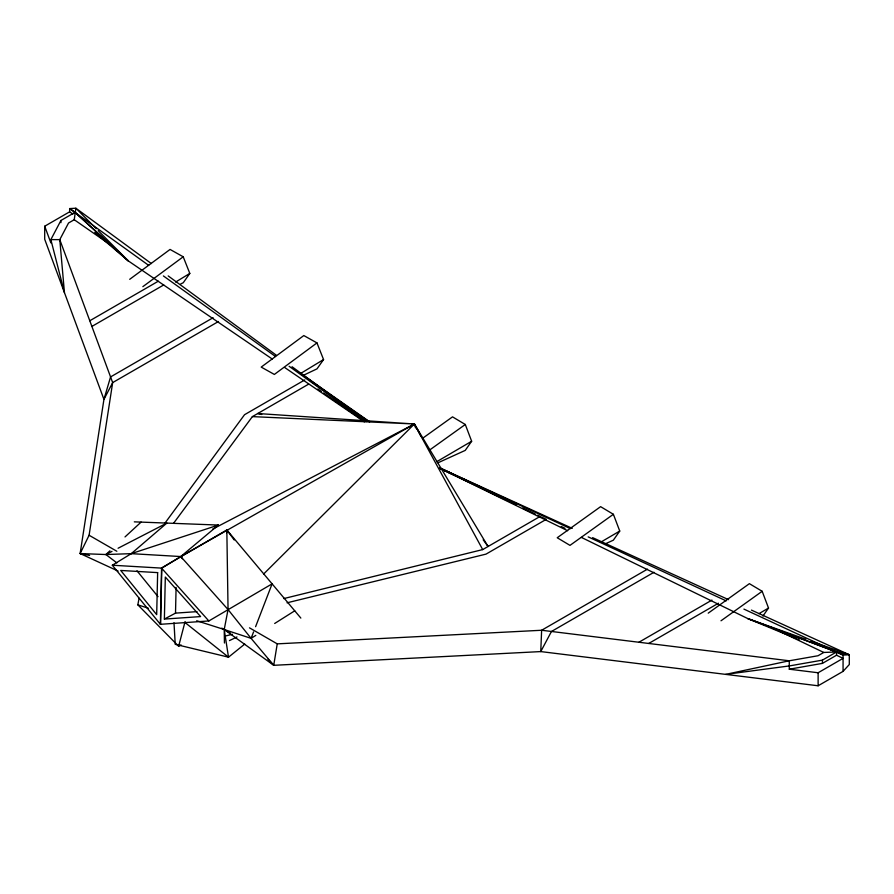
<?xml version="1.0" encoding="UTF-8"?>
<svg xmlns="http://www.w3.org/2000/svg" width="894" height="894" viewBox="0 0 894 894"><rect width="100%" height="100%" fill="white"/><g stroke="black" fill="none" stroke-linecap="round" stroke-linejoin="round"><path stroke-width="1.34" d="M255.595 626.683L272.1 583.86L208.85 620.961L160.395 624.314L161.557 567.981L226.83 529.941L300.842 618.078M160.54 624.303L161.803 568.126L180.756 556.549L414.391 423.991L488.068 546.491L483.185 539.797M164.373 619.084L165.323 577.055L200.614 616.581L164.373 619.084L175.515 613.128L196.993 611.641M175.515 613.128L176.096 587.369M226.741 532.723L226.83 529.941L234.217 539.976M272.245 359.03L128.334 260.925L75.051 212.325L60.926 220.483L50.857 239.603L64.446 292.617L59.775 239.637L68.536 223.008L74.236 219.723L75.878 208.224L69.643 208.57L69.643 211.822L72.895 214.079M118.086 571.054L80.136 553.554L103.939 399.383L110.565 376.922L213.085 317.728M89.579 555.42L80.136 553.554L89.098 535.249L112.666 382.598L59.775 239.637L50.857 239.603L50.857 242.866L44.7 226.227L69.643 211.822M751.452 610.11L849.3 654.754L849.3 664.521L843.064 671.383L818.122 685.776L540.758 651.581L273.732 665.315L277.241 643.859L249.493 627.845M181.035 644.887L178.632 646.284L137.832 604.836L139.095 598.164M178.632 646.284L185.092 621.531M196.714 620.738L224.215 629.532L273.732 665.315L251.091 638.361L253.594 631.868M422.482 438.384L452.52 416.861L465.293 424.494L471.652 441.256L465.249 450.386L437.982 462.801M613.385 514.296L569.992 545.374L557.219 537.752L600.612 506.663L613.385 514.296L619.743 531.058L613.34 540.188L604.657 544.144M762.928 616.055L768.527 608.054L762.169 591.292L749.395 583.67L708.227 613.15M129.697 279.319L170.061 249.437L183.214 256.79L189.807 273.43L183.259 282.739L180.744 283.923M316.968 342.905L274.357 374.441L261.204 367.099L303.815 335.563L316.968 342.905L323.561 359.556L317.012 368.853L303.222 375.391M164.876 523.236L244.543 414.704L304.798 379.916M173.626 523.213L252.387 416.615L308.676 384.118M263.629 574.026L414.391 423.991L482.704 549.587L540.177 516.408L537.674 515.201M80.136 553.554L105.894 554.537L109.917 550.827M125.004 536.936L141.096 522.107M160.395 624.314L112.32 565.22L131.262 553.654L166.854 523.091L118.086 548.245M134.312 521.85L218.371 525.057L180.756 556.549L131.262 553.654L105.894 554.537L116.879 562.896M244.755 644.071L228.506 657.179L175.235 644.317L173.995 622.749M142.85 286.661L183.214 256.79M429.69 449.984L465.293 424.494M721 620.782L762.169 591.292M226.83 529.941L228.048 609.54L224.215 629.532L251.091 638.361L255.807 635.377M274.681 623.476L294.741 610.814M175.604 282.057L189.807 273.43M301.077 373.2L323.561 359.556M436.708 461.717L471.652 441.256M600.466 542.345L619.743 531.058M758.894 613.697L768.527 608.054M89.791 320.756L158.316 281.197M91.892 326.433L163.736 284.951M218.505 321.494L112.666 382.598L103.939 399.383L44.7 239.246L44.7 226.227M647.468 569.154L541.63 630.259L277.241 643.859M653.983 572.283L551.464 631.477L540.758 651.581L541.63 630.259L789.257 660.789L818.044 655.738L823.743 652.452L836.549 651.972L849.3 654.754L843.064 655.101L743.92 609.105M638.908 642.25L711.948 600.086M648.742 643.468L718.463 603.215M789.301 669.204L822.424 663.382L836.549 655.224L843.064 658.353L818.122 672.757L789.301 669.204L789.257 660.789L725.671 674.378L789.301 665.941L822.424 660.13L836.549 651.972L843.064 655.101L843.064 671.383M212.671 529.103L414.391 423.991L420.962 436.306M105.894 554.537L111.996 551.386M229.456 640.596L236.977 636.964M131.262 553.654L218.371 525.057M283.756 598.589L482.704 549.587M225.69 635.936L232.451 634.271M287.052 602.802L486.012 554.124L546.279 519.336L541.395 516.989M411.62 424.237L414.391 423.991L415.609 427.891M252.387 416.615L414.391 423.991L257.751 413.52L261.763 414.492M112.32 565.22L161.803 568.126M161.535 568.103L208.85 620.961M137.832 604.836L148.348 608.233M581.435 537.439L748.01 618.693L805.885 639.299M811.149 641.177L849.3 654.754M799.37 639.892L748.01 618.693L836.348 651.983M748.01 618.693L836.549 651.972L836.549 655.224M440.105 468.065L572.272 528.365M592.599 537.64L728.576 599.673M440.06 468.154L570.461 528.645M588.185 536.869L726.196 600.88M440.653 468.322L486.045 489.756M488.571 490.94L493.611 493.32M440.016 468.244L474.122 484.324M480.436 487.297L482.961 488.493M439.982 468.333L445.022 470.747M447.536 471.954L456.353 476.178M440.854 468.568L454.644 475.183M460.902 478.189L463.416 479.396M516.363 504.987L439.915 468.311L567.656 530.723M522.632 507.993L535.171 514.005M561.264 526.521L565.008 528.32M774.17 628.661L823.743 652.452M89.098 535.249L116.846 551.263M221.801 628.136L230.205 632.986M284.907 367.669L364.339 421.812M75.051 212.325L69.643 208.57L148.661 265.35M310.252 380.833L331.216 395.405M333.507 396.992L368.898 421.588M74.236 219.723L110.811 245.135M317.862 388.991L321.281 391.371M323.561 392.958L364.674 421.521M301.166 373.848L369.691 421.812M163.39 275.933L275.52 356.505M289.108 366.272L366.127 421.61M151.309 263.54L75.878 208.224L96.273 228.719M168.195 275.922L276.28 355.175M292.047 366.73L366.35 421.219M185.281 622.738L228.506 657.179L224.215 629.532L224.45 643.021M94.764 232.362L128.334 260.925L98.217 230.674M75.04 212.448L128.334 260.925M268.01 659.303L273.732 665.315M136.961 570.774L158.014 596.644M251.091 638.361L228.048 609.54L180.756 556.549L182.421 558.739M822.424 660.13L822.424 663.382M818.122 672.757L818.122 685.776M60.926 220.483L60.926 222.662M157.646 572.618L156.685 614.647L120.724 570.45L157.646 572.618"/></g></svg>
